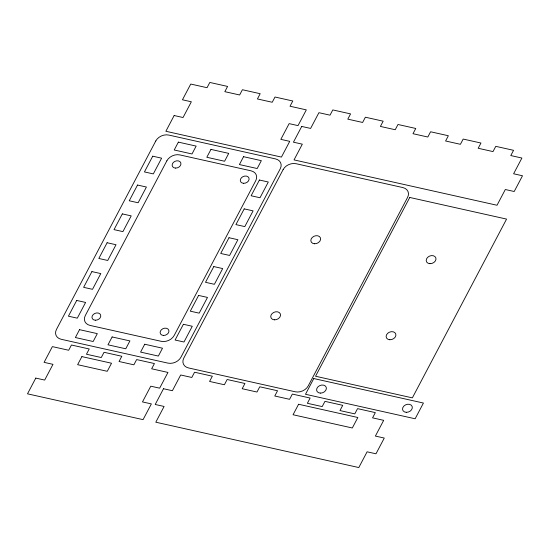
<?xml version="1.0" encoding="UTF-8"?>
<svg xmlns="http://www.w3.org/2000/svg" width="550" height="550" viewBox="0 0 550 550"><rect width="100%" height="100%" fill="white"/><g stroke="black" fill="none" stroke-linecap="round" stroke-linejoin="round"><path stroke-width="0.82" d="M155.787 140.958L56.464 329.429A10.12 7.728 -22.3 0 0 61.208 339.288L167.894 363.117A10.12 7.728 -22.3 0 0 180.929 357.239L280.252 168.761A10.12 7.728 -22.3 0 0 275.509 158.909L168.829 135.073A10.12 7.728 -22.3 0 0 155.787 140.958M35.791 378.091L27.5 393.828L143.069 419.643L151.367 403.906L142.478 401.919L150.769 386.183L159.658 388.169L167.949 372.433L151.656 368.789L154.419 363.543L136.641 359.576L133.877 364.822L119.054 361.508L121.818 356.263L104.039 352.289L101.276 357.534L86.46 354.228L89.224 348.982L71.445 345.008L68.681 350.254L52.381 346.617L44.089 362.354L52.979 364.341L44.681 380.078L35.791 378.091M76.711 300.451L68.413 316.188L77.302 318.175L85.601 302.438L76.711 300.451M91.912 271.597L83.621 287.334L92.51 289.321L100.801 273.584L91.912 271.597M107.119 242.742L98.828 258.479L107.718 260.466L116.009 244.729L107.119 242.742M122.32 213.895L114.029 229.632L122.918 231.619L131.216 215.882L122.32 213.895M137.528 185.041L129.236 200.778L138.126 202.764L146.417 187.028L137.528 185.041M152.735 156.186L144.437 171.923L153.326 173.91L161.624 158.173L152.735 156.186M174.157 115.534L165.866 131.271L281.435 157.087L289.733 141.35L280.837 139.363L289.135 123.626L298.024 125.613L306.316 109.876L290.022 106.233L292.786 100.987L275 97.02L272.236 102.266L257.421 98.952L260.184 93.706L242.406 89.733L239.642 94.978L224.826 91.671L227.59 86.426L209.811 82.452L207.041 87.698L190.747 84.054L182.449 99.797L191.345 101.784L183.047 117.521L174.157 115.534M166.856 160.813L85.305 315.562A10.12 7.728 -22.3 0 0 90.049 325.421L161.171 341.309A10.12 7.728 -22.3 0 0 174.206 335.424L255.757 180.668A10.12 7.728 -22.3 0 0 251.02 170.816L179.898 154.928A10.12 7.728 -22.3 0 0 166.856 160.813M79.53 329.663L75.384 337.535L93.163 341.509L97.309 333.637L79.53 329.663M178.365 142.127L174.213 149.992L191.998 153.966L196.144 146.094L178.365 142.127M81.895 356.606L77.633 364.684L107.271 371.305L111.526 363.227L81.895 356.606M112.124 336.944L107.979 344.816L125.757 348.789L129.91 340.918L112.124 336.944M210.959 149.407L206.814 157.272L224.593 161.246L228.738 153.381L210.959 149.407M144.726 344.231L140.58 352.096L158.359 356.07L162.504 348.205L144.726 344.231M243.554 156.688L239.408 164.56L257.187 168.534L261.339 160.662L243.554 156.688M183.391 324.28L175.099 340.024L183.989 342.004L192.28 326.267L183.391 324.28M198.598 295.433L190.3 311.169L199.189 313.156L207.488 297.419L198.598 295.433M213.799 266.578L205.508 282.315L214.397 284.302L222.688 268.565L213.799 266.578M229.006 237.724L220.708 253.461L229.604 255.447L237.896 239.711L229.006 237.724M244.207 208.876L235.916 224.613L244.805 226.6L253.103 210.863L244.207 208.876M259.414 180.022L251.123 195.759L260.012 197.746L268.304 182.009L259.414 180.022M163.501 388.733L155.21 404.477L164.099 406.457L155.801 422.201L358.799 467.548L367.091 451.811L375.98 453.798L384.271 438.061L375.382 436.074L383.68 420.337L372.563 417.849L375.327 412.603L357.548 408.636L354.784 413.882L339.969 410.568L342.732 405.322L324.954 401.349L322.19 406.594L307.368 403.288L310.131 398.042L292.353 394.068L289.589 399.314L274.773 396.007L277.537 390.761L259.758 386.788L256.994 392.033L242.179 388.719L244.942 383.474L227.157 379.507L224.393 384.752L209.577 381.439L212.341 376.193L194.562 372.219L191.799 377.465L180.689 374.983L172.391 390.72L163.501 388.733M301.73 126.445L293.432 142.182L302.321 144.169L294.03 159.906L497.021 205.253L505.319 189.516L514.209 191.503L522.5 175.766L513.611 173.779L521.902 158.042L510.792 155.561L513.556 150.315L495.777 146.341L493.013 151.587L478.191 148.273L480.961 143.028L463.176 139.061L460.412 144.306L445.596 140.993L448.36 135.747L430.581 131.773L427.817 137.019L413.002 133.712L415.766 128.466L397.98 124.493L395.216 129.738L380.401 126.431L383.164 121.179L365.386 117.212L362.622 122.458L347.806 119.144L350.57 113.898L332.791 109.924L330.028 115.17L318.911 112.688L310.619 128.425L301.73 126.445M283.119 169.613L183.796 358.091A10.12 7.728 -22.3 0 0 188.533 367.943L295.219 391.779A10.12 7.728 -22.3 0 0 308.254 385.894L407.578 197.423A10.12 7.728 -22.3 0 0 402.834 187.564L296.154 163.735A10.12 7.728 -22.3 0 0 283.119 169.613M298.581 404.257L293.054 414.748L352.316 427.989L357.844 417.498L298.581 404.257M313.782 378.544L305.491 394.281L415.133 418.777L423.431 403.04L313.782 378.544M409.757 197.464L315.549 376.241L412.362 397.87L506.571 219.093L409.757 197.464M314.531 243.774A5.06 3.864 -22.3 0 0 320.444 237.896A5.06 3.864 -22.3 0 0 312.207 237.497A5.06 3.864 -22.3 0 0 314.531 243.774M274.45 319.839A5.06 3.864 -22.3 0 0 280.363 313.961A5.06 3.864 -22.3 0 0 272.119 313.562A5.06 3.864 -22.3 0 0 274.45 319.839M320.299 393.112A5.06 3.864 -22.3 0 0 326.205 387.234A5.06 3.864 -22.3 0 0 317.969 386.836A5.06 3.864 -22.3 0 0 320.299 393.112M406.237 412.314A5.06 3.864 -22.3 0 0 412.149 406.436A5.06 3.864 -22.3 0 0 403.906 406.038A5.06 3.864 -22.3 0 0 406.237 412.314M429.908 263.684A5.06 3.864 -22.3 0 0 435.82 257.806A5.06 3.864 -22.3 0 0 427.577 257.407A5.06 3.864 -22.3 0 0 429.908 263.684M389.819 339.749A5.06 3.864 -22.3 0 0 395.732 333.871A5.06 3.864 -22.3 0 0 387.496 333.472A5.06 3.864 -22.3 0 0 389.819 339.749M175.464 168.087A4.551 3.479 -22.3 0 0 180.785 162.793A4.551 3.479 -22.3 0 0 173.367 162.436A4.551 3.479 -22.3 0 0 175.464 168.087M243.623 183.308A4.551 3.479 -22.3 0 0 248.944 178.021A4.551 3.479 -22.3 0 0 241.526 177.664A4.551 3.479 -22.3 0 0 243.623 183.308M95.294 320.217A4.551 3.479 -22.3 0 0 100.616 314.923A4.551 3.479 -22.3 0 0 93.198 314.566A4.551 3.479 -22.3 0 0 95.294 320.217M163.453 335.445A4.551 3.479 -22.3 0 0 168.774 330.151A4.551 3.479 -22.3 0 0 161.356 329.794A4.551 3.479 -22.3 0 0 163.453 335.445"/></g></svg>
